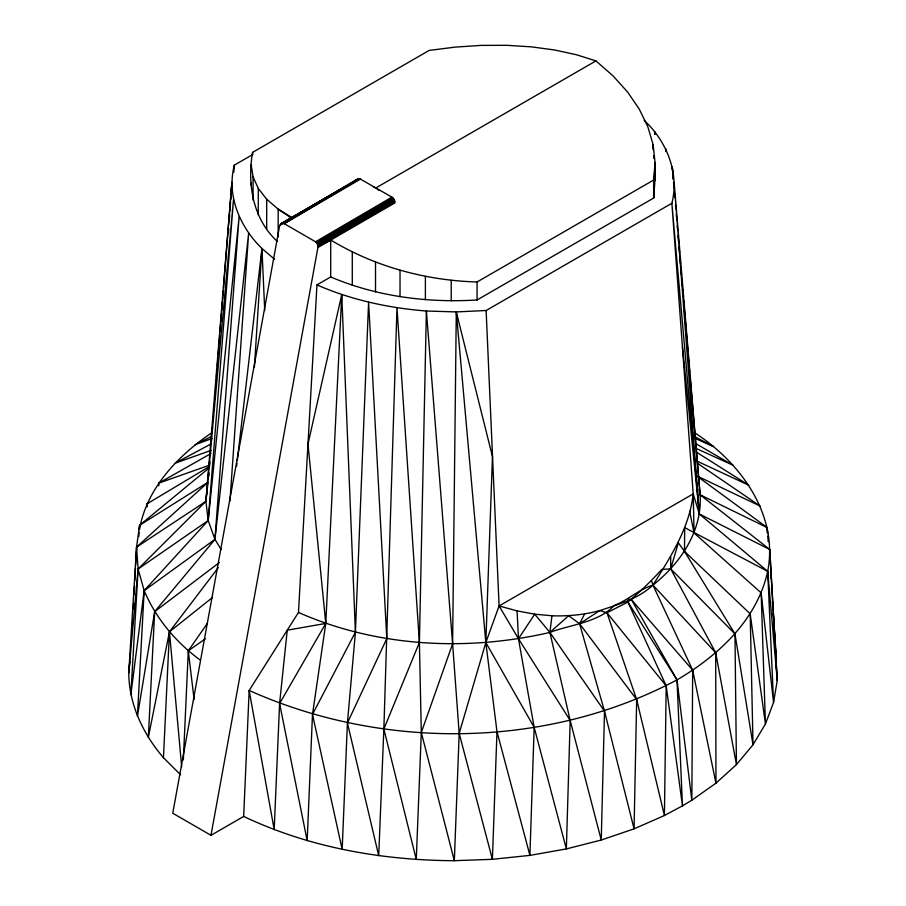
<?xml version="1.0" encoding="UTF-8"?>
<svg xmlns="http://www.w3.org/2000/svg" width="906" height="906" viewBox="0 0 906 906"><rect width="100%" height="100%" fill="white"/><g stroke="black" fill="none" stroke-linecap="round" stroke-linejoin="round"><path stroke-width="1.36" d="M277.259 241.392C252.808 218.822 247.112 183.907 252.593 152.367L429.138 50.43L455.174 47.112L481.177 45.391L506.714 45.3L531.346 46.852L554.687 50L576.329 54.711L595.922 60.906L613.124 75.957L627.665 92.14L639.296 109.173L647.824 126.772L653.113 144.654L655.061 162.514L654.97 180.509L653.634 198.052L477.088 299.977C427.428 303.012 376.681 296.568 330.713 276.953L316.964 284.892L298.47 612.445L249.173 690.451L243.68 816.431L210.985 835.309L172.752 813.226L279.501 226.409L281.256 223.556L359.478 178.573L391.936 197.123L394.099 199.411L394.993 202.865L317.915 247.497L210.985 835.309M253.08 200.215L253.08 176.919L251.177 164.813M258.267 214.869L258.289 188.459L253.08 176.919M266.67 229.014L266.704 199.263L258.289 188.459M278.142 236.874L278.187 209.15L266.704 199.263M644.166 120.362C666.544 141.053 679.636 172.989 671.878 203.272L486.126 310.509L456.284 311.924L452.615 643.815L459.183 733.396L454.336 860.7C382.151 860.349 309.195 847.586 243.68 816.431M139.49 529.512C146.523 488.662 177.723 455.956 211.007 433.295M694.46 432.626C740.043 462.026 778.82 514.529 767.699 571.324C757.122 619.783 718.299 655.74 676.997 679.885C546.692 749.047 383.136 750.496 249.173 690.451L274.19 829.636L279.592 703.532L325.786 623.43L307.972 444.065L341.755 294.586L325.786 623.43L312.491 714.404L342.174 849.409L347.417 722.943L386.805 638.583L368.595 302.253L355.412 632.195L347.417 722.943L378.708 855.706L383.861 729.002L419.399 642.479L396.975 307.757L383.861 729.002L416.273 859.488L421.301 732.501L452.615 643.815L426.386 311.007L456.284 311.924L485.831 642.558L496.986 731.663L492.4 859.318L454.336 860.7L421.301 732.501L419.399 642.479L426.386 311.007C388.833 308.051 351.551 300.033 316.964 284.892M183.34 759.953L188.289 650.814L207.531 623.102M180.668 774.834L163.454 757.699L169.445 631.822L218.301 567.632M132.536 624.155L132.763 619.953M133.341 608.741L133.635 603.147M134.077 594.744L134.518 586.341M134.801 580.735L135.458 568.13M135.606 565.333L136.557 547.122L139.558 525.299L209.241 467.847M254.405 367.077L261.947 248.504C240.101 227.236 226.319 195.651 234.348 165.152L252.683 154.564M138.799 536.579L139.082 532.343M139.275 529.523L139.558 525.299L208.063 482.196L136.557 547.122L128.765 672.728C128.958 704.358 143.125 734.03 163.454 757.699M228.448 232.831L228.731 228.618M229.218 221.619L229.694 214.609M229.977 210.407L230.554 202.004M230.747 199.195L231.902 182.378L205.9 501.369L208.199 520.542L214.949 539.364L221.177 549.557M229.954 501.063L248.652 233.012L214.949 539.364L154.666 611.652L137.418 716.397L144.167 590.61L138.108 569.002L136.557 547.122L205.9 501.369L206.976 491.788M146.851 506.647L147.055 503.838L208.64 466.975M317.915 247.497L317.53 244.178L315.571 241.777L284.224 223.669L281.256 223.556M652.807 148.595L653.113 144.654L653.396 150.169M158.72 485.854L158.935 483.045L211.075 453.464M233.805 172.174L234.348 165.152M208.516 476.567L208.856 472.343M209.297 466.715L209.75 461.086M210.305 454.042L210.645 449.818M211.087 444.189L211.54 438.561M211.981 432.932L212.434 427.304M212.876 421.664L213.329 416.035M213.771 410.407L214.224 404.778M214.665 399.15L215.232 392.105M215.56 387.881L216.126 380.848M216.455 376.624L217.021 369.591M217.349 365.367L217.916 358.323M218.244 354.11L218.81 347.066M219.037 344.257L219.705 335.809M220.033 331.585L220.6 324.541M220.826 321.732L221.494 313.283M221.721 310.475L222.389 302.026M222.616 299.207L223.284 290.769M223.51 287.949L231.902 182.378M653.634 180.045L655.061 162.514L653.634 198.052L653.634 180.045L477.088 281.97C425.809 280.52 374.688 266.658 330.713 239.988L317.995 246.409L394.891 201.449M208.55 476.59L208.799 473.793M209.411 466.783L209.773 462.581M251.177 185.3L251.426 182.582M129.954 661.742L128.765 672.728L138.108 569.002L205.9 501.369L233.499 199.648L208.199 520.542L144.167 590.61L130.86 694.709L138.108 569.002L208.199 520.542L239.116 216.625L214.949 539.364L144.167 590.61C155.9 618.413 175.889 642.252 200.147 660.01M207.451 487.677L207.916 483.566M236.636 466.205L236.964 463.385M237.293 460.576L261.947 248.504L274.529 259.241M298.47 612.445C376.941 647.077 466.839 651.64 549.897 632.422L568.617 615.718L579.58 623.724L604.506 711.176L601.244 840.032L570.18 720.474L549.897 632.422L551.958 615.786C568.096 616.34 584.279 614.8 599.874 610.542C618.73 604.245 637.926 599.002 652.943 585.117C680.315 563.453 702.512 531.029 700.1 494.767L674.347 184.96L699.33 513.985L767.699 571.324L777.235 680.542L773.554 702.456L765.434 723.962L753.011 744.777L736.442 764.596L715.955 783.169L691.833 800.213L682.467 805.853L664.415 815.513L634.075 828.843L601.244 840.032L566.352 848.922L529.908 855.377L492.4 859.318L459.183 733.396L485.831 642.558L499.093 605.955L486.126 310.509M212.502 597.484L169.445 631.822L148.324 737.484L154.666 611.652L219.331 562.569M682.478 346.941L699.33 513.985L693.203 493.883L499.093 605.955L517.088 610.893L534.744 614.177L549.897 632.422C571.007 624.404 598.22 622.626 614.279 605.468C628.017 600.123 638.775 589.489 652.943 585.117C670.621 556.816 689.466 528.039 693.203 493.883L671.878 203.272L699.33 513.985L769.726 549.466L777.235 680.542L769.726 549.466L700.1 494.767L699.036 489.308M670.678 556.794L670.689 568.855L734.97 633.906L736.442 764.596L715.706 652.762L670.689 568.855L678.345 542.819L684.483 551.369L734.97 633.906L753.011 744.777L750.191 613.849L684.483 551.369L684.687 527.609L767.699 571.324L773.554 702.456L761.153 592.886L694.087 532.966L689.647 511.267M670.689 568.855L661.72 569.455C651.255 581.04 639.772 592.094 627.926 602.003L666.193 685.831L664.415 815.513L636.669 699.568L579.58 623.724L584.63 613.962M499.093 605.955L518.459 638.741L570.18 720.474L566.352 848.922L534.166 727.337L518.459 638.741L534.744 614.177L551.958 615.786M350.973 183.318L358.459 178.539L280.464 224.235L288.923 219.83M205.481 638.73L188.289 650.814L194.122 699.591M579.58 623.724L599.874 610.542L606.975 612.807L666.193 685.831L682.467 805.853L676.997 679.885L631.573 599.851L627.745 598.775M282.185 223.227L359.478 178.573L284.224 223.669L360.588 179.026M304.722 210.736L307.157 209.286M309.592 207.848L313.25 205.685M315.673 204.235L331.494 194.858M333.929 193.42L337.587 191.245M340.022 189.807L342.457 188.369M344.892 186.919L348.538 184.756M283.204 223.272L359.478 178.573M315.571 241.777L391.936 197.123M316.341 242.366L392.728 197.701M317.009 243.182L393.464 198.482M317.53 244.178L394.099 199.411M317.859 245.277L394.586 200.419M280.464 224.235L357.055 179.705M373.329 186.987L375.877 187.938L595.922 60.906M279.863 225.198L284.473 222.559M210.962 443.985L175.039 463.226L210.985 450.418M211.574 436.398L195.141 444.653L212.061 438.493M158.935 483.045L209.377 465.231M325.786 623.43L287.247 630.18L279.592 703.532L307.179 840.677L312.491 714.404L355.412 632.195L341.755 294.586M695.434 438.538L713.418 446.567L694.891 436.726M694.959 447.892L733.101 465.288L695.683 443.532M697.088 461.143L748.764 485.22L696.193 452.015M697.665 476.273L760.191 506.103L697.552 463.362M292.559 217.95L278.187 209.15L291.381 218.074M697.507 476.499L767.212 527.62L767.608 533.249M375.877 187.938L379.07 190.43M652.943 585.117L715.706 652.762L715.955 783.169L692.671 670.157L652.943 585.117L651.539 580.712M631.573 599.851L692.671 670.157L691.833 800.213L676.997 679.885L627.926 602.003L606.975 612.807L636.669 699.568L634.075 828.843L604.506 711.176L549.897 632.422M496.986 731.663L529.908 855.377L534.166 727.337L485.831 642.558L492.479 456.635L456.284 311.924M654.46 177.825L654.97 180.509L654.608 173.612M750.191 613.849L765.434 723.962L761.153 592.886M654.902 134.269L654.608 131.461L654.8 134.281M665.887 151.495L665.627 148.686L665.831 151.495M169.445 631.822L181.687 766.895M673.566 182.129L674.041 187.769M674.528 193.397L674.879 197.621M675.48 204.665L675.842 208.89M676.318 214.518L676.793 220.158M677.269 225.787L677.631 230.011M678.107 235.651L678.707 242.683M679.07 246.908L679.545 252.548M679.896 256.772L680.497 263.816M680.859 268.04L681.459 275.084M681.81 279.308L682.411 286.341M682.648 289.161L683.249 296.205M683.611 300.43L684.2 307.474M684.438 310.282L685.163 318.731M685.4 321.551L686.114 329.999M686.352 332.819L686.952 339.863M687.19 342.672L687.903 351.12M688.141 353.94L689.704 372.253M689.942 375.061L700.1 494.767L767.212 527.62L767.416 533.215M673.577 183.578L673.792 186.398M767.801 536.058L768.197 541.697M770.587 575.48L770.78 578.3M771.482 588.153L771.776 592.377M772.365 600.814L772.863 607.858M773.26 613.487L773.86 621.935M774.154 626.159L776.442 658.537M653.679 155.685L653.826 158.448M517.088 610.893L518.459 638.741M261.947 248.504L264.733 310.565M693.203 493.883L694.087 532.966M147.055 503.838L147.112 506.658M477.088 281.97L477.088 299.977M451.222 280.305L451.222 300.803M425.39 276.387L425.39 299.705M400.022 270.271L400.022 296.704M375.514 262.072L375.514 291.857M352.287 251.925L352.287 285.231M330.713 239.988L330.713 276.953M252.593 152.367L252.593 155.13M673.328 179.32L672.252 166.636L673.249 179.343"/></g></svg>
